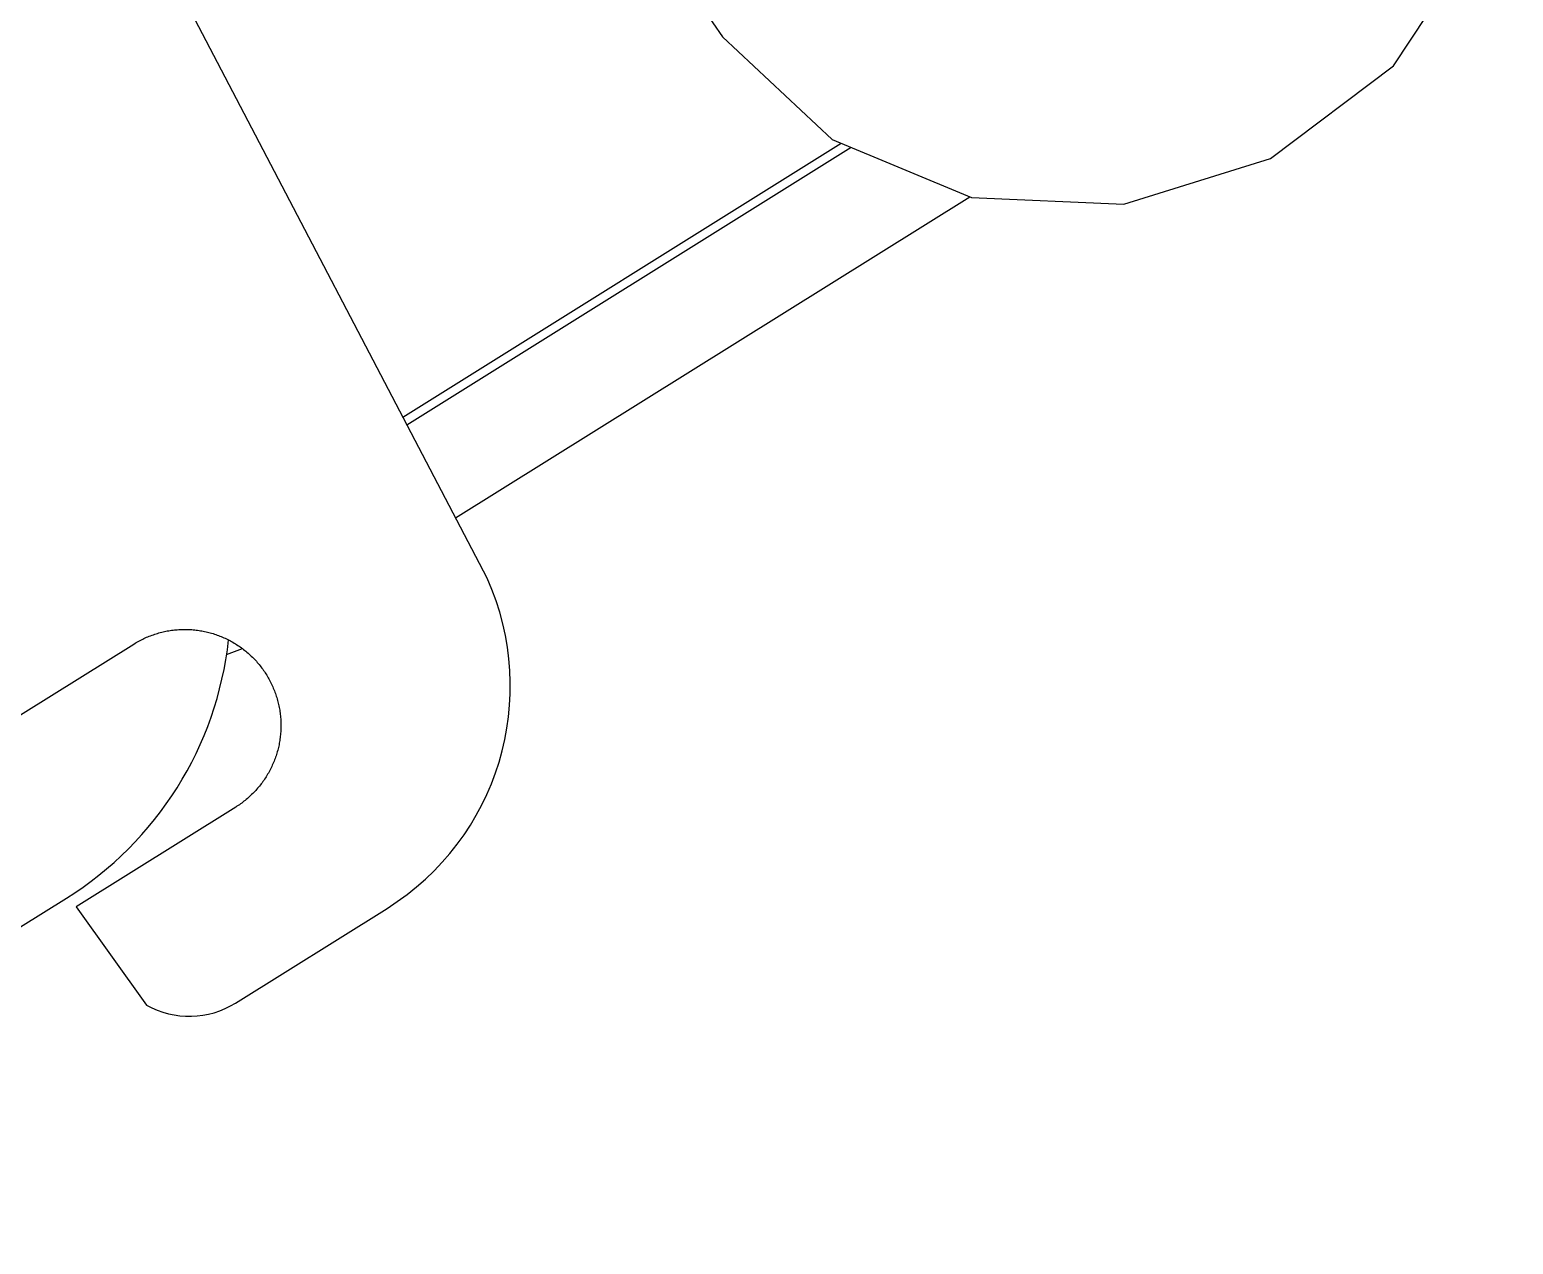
# Model space of a CAD drawing. Extents: x -79364 to 3230, y 28528 to 72157.
# Drawn here: x -66289 to -66204.1, y 55249.3 to 55318.8 of the extents above; entities that cross this region are included whole.
import ezdxf

# ---------------------------------------------------------------- set-up
doc = ezdxf.new("R2010")
doc.units = 0
doc.header["$LTSCALE"] = 500
doc.linetypes.add('CENTER', pattern=[7, 4, -1, 1, -1])
doc.layers.get('0').update_dxf_attribs({"linetype": 'CONTINUOUS'})
doc.layers.add('S0CO1', color=1, linetype='CONTINUOUS')

# ---------------------------------------------------------------- blocks, each defined once
blk = doc.blocks.new('PK65002M m platform_side')
at = {"linetype": 'Continuous'}
for p, q in [((-9267.804, 6149.301), (-9289.119, 6190.082)), ((-9272.619, 6158.513), (-9247.539, 6174.181)), ((-9272.39, 6158.075), (-9246.981, 6173.948)), ((-9269.603, 6152.742), (-9240.184, 6171.12)), ((-9299.036, 6138.644), (-9288.012, 6145.532)), ((-9282.703, 6144.924), (-9281.797, 6145.267)), ((-9282.183, 6136.204), (-9291.318, 6130.496)), ((-9323.563, 6111.19), (-9291.874, 6130.992)), ((-9291.318, 6130.496), (-9287.286, 6124.871)), ((-9282.194, 6124.994), (-9273.528, 6130.41))]:
    blk.add_line(p, q, dxfattribs=at)
for points in [[(-9255.44, 6181.868), (-9254.342, 6180.259), (-9248.066, 6174.4), (-9240.084, 6171.078), (-9231.368, 6170.698), (-9222.977, 6173.31), (-9215.938, 6178.599), (-9211.112, 6185.919), (-9209.09, 6194.39)], [(-9288.012, 6145.532), (-9287.942, 6145.575), (-9287.872, 6145.617), (-9287.8, 6145.658), (-9287.728, 6145.698), (-9287.655, 6145.737), (-9287.582, 6145.775), (-9287.508, 6145.812), (-9287.433, 6145.847), (-9287.358, 6145.882), (-9287.282, 6145.916), (-9287.205, 6145.948), (-9287.128, 6145.979), (-9287.051, 6146.009), (-9286.973, 6146.038), (-9286.895, 6146.066), (-9286.816, 6146.092), (-9286.737, 6146.118), (-9286.658, 6146.142), (-9286.578, 6146.165), (-9286.499, 6146.186), (-9286.419, 6146.207), (-9286.338, 6146.226), (-9286.258, 6146.244), (-9286.177, 6146.261), (-9286.097, 6146.277), (-9286.016, 6146.291), (-9285.935, 6146.304), (-9285.854, 6146.316), (-9285.772, 6146.326), (-9285.69, 6146.336), (-9285.608, 6146.344), (-9285.526, 6146.351), (-9285.443, 6146.357), (-9285.36, 6146.361), (-9285.277, 6146.365), (-9285.195, 6146.367), (-9285.111, 6146.368), (-9285.028, 6146.367), (-9284.945, 6146.366), (-9284.862, 6146.363), (-9284.779, 6146.358), (-9284.696, 6146.353), (-9284.614, 6146.346), (-9284.531, 6146.338), (-9284.449, 6146.329), (-9284.367, 6146.319), (-9284.285, 6146.307), (-9284.203, 6146.295), (-9284.122, 6146.281), (-9284.041, 6146.266), (-9283.961, 6146.249), (-9283.88, 6146.232), (-9283.8, 6146.213), (-9283.721, 6146.193), (-9283.641, 6146.172), (-9283.562, 6146.149), (-9283.483, 6146.126), (-9283.404, 6146.101), (-9283.326, 6146.075), (-9283.248, 6146.047), (-9283.17, 6146.019), (-9283.092, 6145.989), (-9283.015, 6145.958), (-9282.939, 6145.926), (-9282.863, 6145.893), (-9282.787, 6145.859), (-9282.712, 6145.823), (-9282.637, 6145.787), (-9282.563, 6145.749), (-9282.49, 6145.71), (-9282.417, 6145.67), (-9282.345, 6145.63), (-9282.274, 6145.588), (-9282.204, 6145.545), (-9282.134, 6145.501), (-9282.065, 6145.456), (-9281.996, 6145.41), (-9281.929, 6145.364), (-9281.862, 6145.316), (-9281.796, 6145.267), (-9281.731, 6145.217), (-9281.666, 6145.166), (-9281.602, 6145.114), (-9281.539, 6145.061), (-9281.476, 6145.007), (-9281.414, 6144.952), (-9281.353, 6144.896), (-9281.293, 6144.839), (-9281.233, 6144.781), (-9281.175, 6144.722), (-9281.117, 6144.663), (-9281.06, 6144.602), (-9281.004, 6144.541), (-9280.949, 6144.478), (-9280.895, 6144.415), (-9280.842, 6144.352), (-9280.79, 6144.287), (-9280.739, 6144.222), (-9280.689, 6144.156), (-9280.64, 6144.09), (-9280.592, 6144.022), (-9280.545, 6143.955), (-9280.5, 6143.886), (-9280.455, 6143.817), (-9280.412, 6143.748), (-9280.369, 6143.677), (-9280.328, 6143.606), (-9280.287, 6143.535), (-9280.248, 6143.462), (-9280.21, 6143.389), (-9280.172, 6143.315), (-9280.136, 6143.241), (-9280.101, 6143.166), (-9280.067, 6143.09), (-9280.034, 6143.014), (-9280.002, 6142.937), (-9279.972, 6142.86), (-9279.942, 6142.782), (-9279.914, 6142.704), (-9279.887, 6142.626), (-9279.861, 6142.547), (-9279.836, 6142.468), (-9279.812, 6142.388), (-9279.79, 6142.309), (-9279.769, 6142.229), (-9279.749, 6142.148), (-9279.73, 6142.068), (-9279.713, 6141.988), (-9279.697, 6141.907), (-9279.682, 6141.826), (-9279.668, 6141.745), (-9279.656, 6141.664), (-9279.644, 6141.583), (-9279.634, 6141.501), (-9279.625, 6141.419), (-9279.618, 6141.337), (-9279.611, 6141.254), (-9279.606, 6141.172), (-9279.602, 6141.089), (-9279.6, 6141.006), (-9279.598, 6140.923), (-9279.598, 6140.84), (-9279.599, 6140.757), (-9279.601, 6140.674), (-9279.605, 6140.591), (-9279.61, 6140.508), (-9279.616, 6140.425), (-9279.623, 6140.343), (-9279.632, 6140.26), (-9279.641, 6140.178), (-9279.652, 6140.096), (-9279.664, 6140.014), (-9279.678, 6139.933), (-9279.692, 6139.852), (-9279.708, 6139.771), (-9279.725, 6139.691), (-9279.743, 6139.611), (-9279.763, 6139.531), (-9279.783, 6139.452), (-9279.805, 6139.372), (-9279.828, 6139.293), (-9279.852, 6139.214), (-9279.878, 6139.136), (-9279.905, 6139.057), (-9279.933, 6138.979), (-9279.962, 6138.901), (-9279.992, 6138.824), (-9280.023, 6138.747), (-9280.056, 6138.671), (-9280.09, 6138.595), (-9280.125, 6138.52), (-9280.161, 6138.445), (-9280.198, 6138.37), (-9280.236, 6138.297), (-9280.275, 6138.224), (-9280.316, 6138.151), (-9280.357, 6138.08), (-9280.4, 6138.009), (-9280.443, 6137.938), (-9280.487, 6137.869), (-9280.533, 6137.8), (-9280.579, 6137.732), (-9280.626, 6137.665), (-9280.675, 6137.599), (-9280.724, 6137.533), (-9280.774, 6137.468), (-9280.826, 6137.404), (-9280.878, 6137.34), (-9280.932, 6137.277), (-9280.986, 6137.215), (-9281.042, 6137.154), (-9281.098, 6137.093), (-9281.156, 6137.033), (-9281.214, 6136.974), (-9281.273, 6136.916), (-9281.333, 6136.859), (-9281.394, 6136.802), (-9281.456, 6136.747), (-9281.519, 6136.692)], [(-9281.519, 6136.692), (-9281.582, 6136.639), (-9281.646, 6136.586), (-9281.711, 6136.535), (-9281.776, 6136.484), (-9281.843, 6136.435), (-9281.91, 6136.386), (-9281.977, 6136.339), (-9282.045, 6136.293), (-9282.114, 6136.248), (-9282.183, 6136.204)]]:
    blk.add_lwpolyline(points, dxfattribs=at)
for centre, radius, start, end in [((-9281.477, 6143.131), 15, 302.00019, 24.28815), ((-9302.472, 6147.953), 20, 302.00008, 353.71628), ((-9284.844, 6129.235), 5, 240.76883, 301.99964)]:
    blk.add_arc(centre, radius, start, end, dxfattribs=at)

msp = doc.modelspace()

# ---------------------------------------------------------------- block references
at = {"layer": 'S0CO1', "color": 0, "linetype": 'CENTER'}
msp.add_blockref('PK65002M m platform_side', (-56995.028, 49138.088), dxfattribs=at)

doc.saveas('drawing.dxf')
